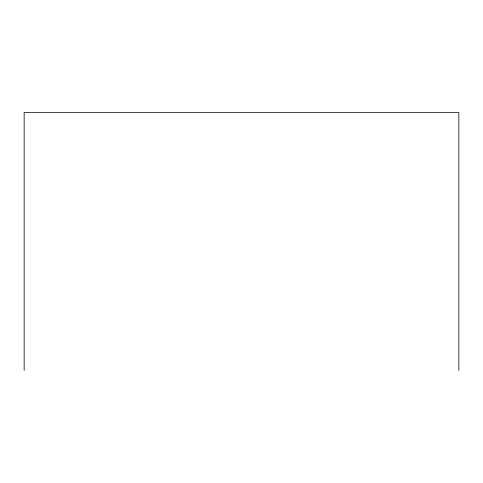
<?xml version="1.0" encoding="UTF-8"?>
<svg xmlns="http://www.w3.org/2000/svg" width="483" height="483" viewBox="0 0 483 483"><rect width="100%" height="100%" fill="white"/><g stroke="black" fill="none" stroke-linecap="round" stroke-linejoin="round"><path stroke-width="0.72" d="M458.85 370.431L458.85 112.569L24.15 112.569L24.15 370.431"/></g></svg>
